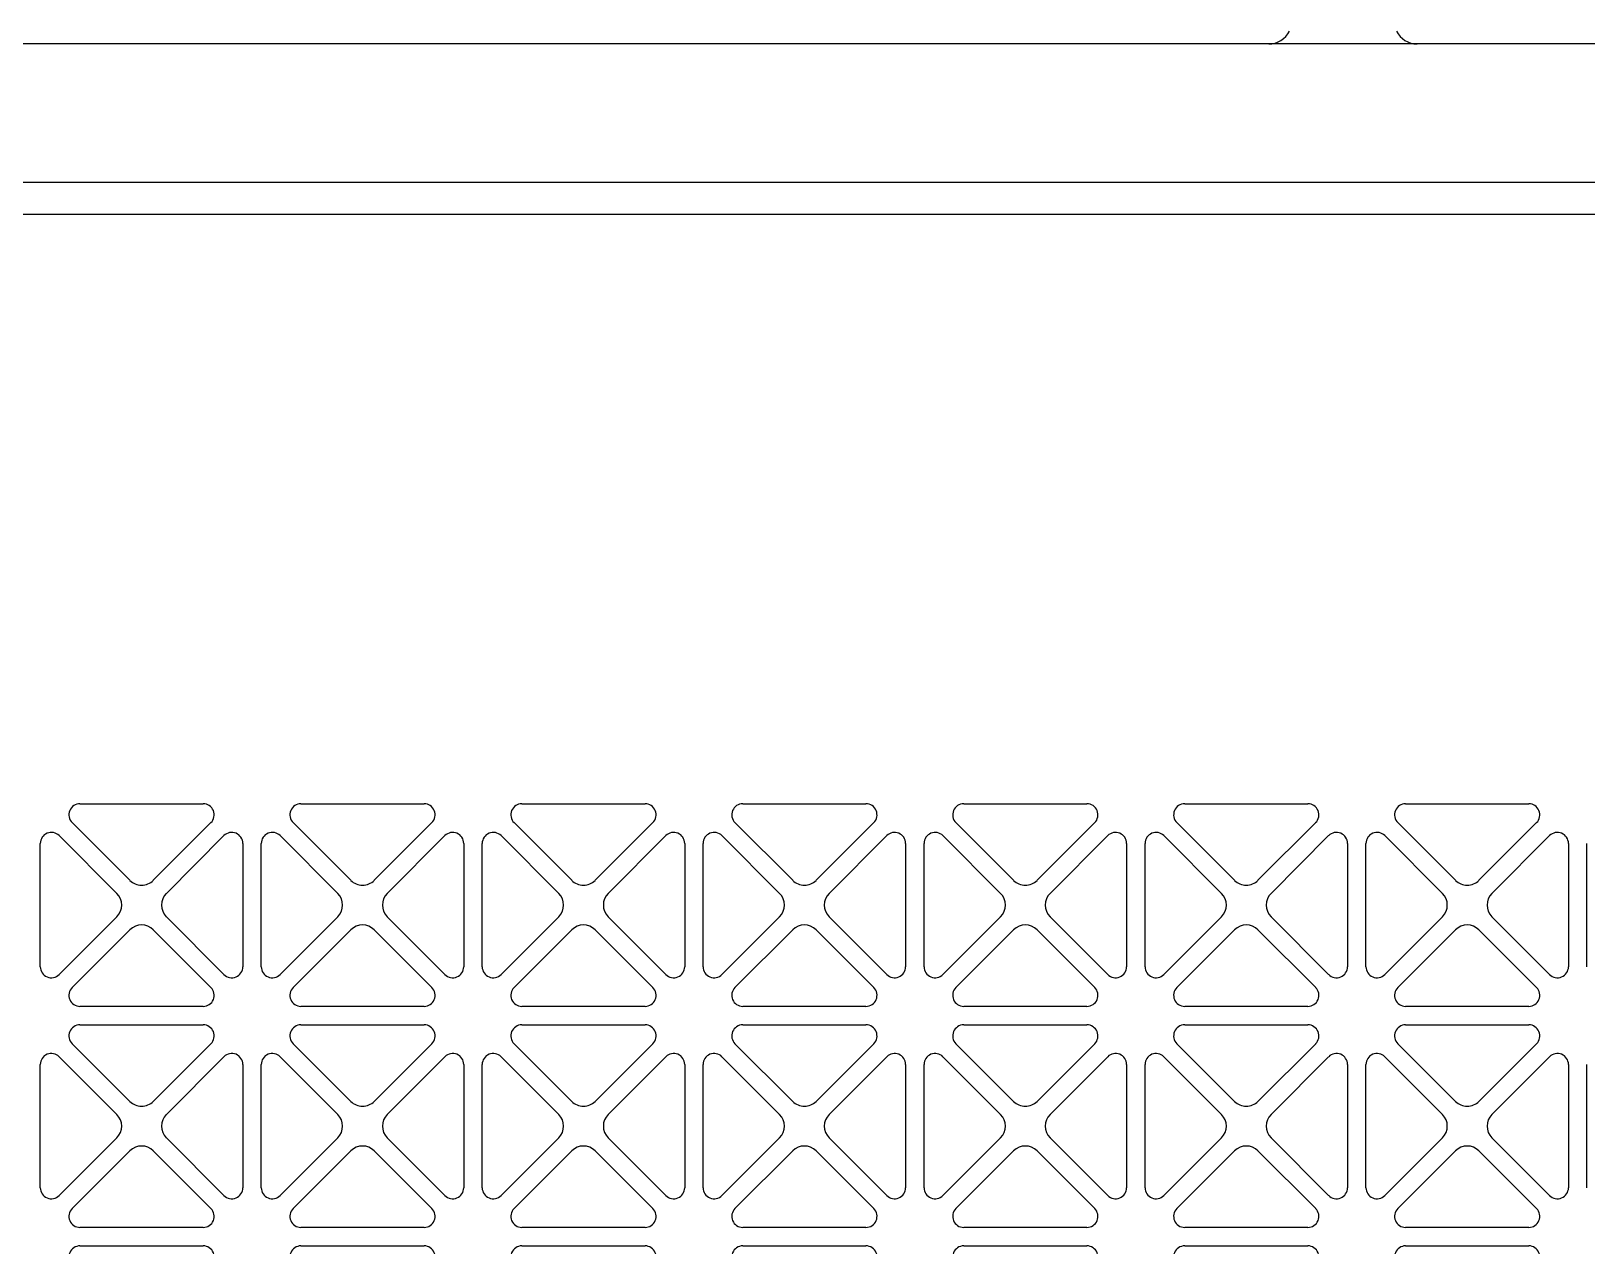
# Model space of a CAD drawing. Header units: millimetres. Extents: x 0 to 87554, y -20854 to 20404.
# Drawn here: x 50099.5 to 50268.5, y 17346.9 to 17478.8 of the extents above; entities that cross this region are included whole.
import ezdxf

# ---------------------------------------------------------------- set-up
doc = ezdxf.new("R2010")
doc.units = ezdxf.units.MM
doc.layers.get('0').update_dxf_attribs({"lineweight": 15})
for name, color, linetype in [('4215-12649_2_1_0', 7, 'Continuous'), ('4215-12661_1_0', 7, 'Continuous'), ('WANGKONG_0', 7, 'Continuous')]:
    doc.layers.add(name, color=color, linetype=linetype)

# ---------------------------------------------------------------- blocks, each defined once
blk = doc.blocks.new('e4tggg')
at = {"layer": '4215-12649_2_1_0', "color": 87, "linetype": 'Continuous'}
for p, q in [((1310.31, 319.3), (579.31, 319.3)), ((579.31, 304.3), (1310.31, 304.3))]:
    blk.add_line(p, q, dxfattribs=at)
for centre, start, end in [((1086.75, 321.8), 270, 333.6122), ((1102.87, 321.8), 206.3878, 270)]:
    blk.add_arc(centre, 2.5, start, end, dxfattribs=at)
at = {"layer": '4215-12661_1_0', "color": 87, "linetype": 'Continuous'}
blk.add_line((587.31, 300.8), (1301.31, 300.8), dxfattribs=at)
at = {"layer": 'WANGKONG_0', "color": 87, "linetype": 'Continuous'}
for p, q in [((957.62, 236.8), (971, 236.8)), ((981.62, 236.8), (995, 236.8)), ((1005.62, 236.8), (1019, 236.8)), ((1029.62, 236.8), (1043, 236.8)), ((1053.62, 236.8), (1067, 236.8)), ((1077.62, 236.8), (1091, 236.8)), ((1101.62, 236.8), (1115, 236.8)), ((955.36, 233.34), (961.62, 227.07)), ((963.04, 228.49), (956.77, 234.75)), ((971.85, 234.75), (965.58, 228.49)), ((967, 227.07), (973.26, 233.34)), ((979.36, 233.34), (985.62, 227.07)), ((987.04, 228.49), (980.77, 234.75)), ((995.85, 234.75), (989.58, 228.49)), ((991, 227.07), (997.26, 233.34)), ((1003.36, 233.34), (1009.62, 227.07)), ((1011.04, 228.49), (1004.77, 234.75)), ((1019.85, 234.75), (1013.58, 228.49)), ((1015, 227.07), (1021.26, 233.34)), ((1027.36, 233.34), (1033.62, 227.07)), ((1035.04, 228.49), (1028.77, 234.75)), ((1043.85, 234.75), (1037.58, 228.49)), ((1039, 227.07), (1045.26, 233.34)), ((1051.36, 233.34), (1057.62, 227.07)), ((1059.04, 228.49), (1052.77, 234.75)), ((1067.85, 234.75), (1061.58, 228.49)), ((1063, 227.07), (1069.26, 233.34)), ((1075.36, 233.34), (1081.62, 227.07)), ((1083.04, 228.49), (1076.77, 234.75)), ((1091.85, 234.75), (1085.58, 228.49)), ((1087, 227.07), (1093.26, 233.34)), ((1099.36, 233.34), (1105.62, 227.07)), ((1107.04, 228.49), (1100.77, 234.75)), ((1115.85, 234.75), (1109.58, 228.49)), ((1111, 227.07), (1117.26, 233.34)), ((953.31, 219.11), (953.31, 232.49)), ((975.31, 232.49), (975.31, 219.11)), ((977.31, 219.11), (977.31, 232.49)), ((999.31, 232.49), (999.31, 219.11)), ((1001.31, 219.11), (1001.31, 232.49)), ((1023.31, 232.49), (1023.31, 219.11)), ((1025.31, 219.11), (1025.31, 232.49)), ((1047.31, 232.49), (1047.31, 219.11)), ((1049.31, 219.11), (1049.31, 232.49)), ((1071.31, 232.49), (1071.31, 219.11)), ((1073.31, 219.11), (1073.31, 232.49)), ((1095.31, 232.49), (1095.31, 219.11)), ((1097.31, 219.11), (1097.31, 232.49)), ((1119.31, 232.49), (1119.31, 219.11)), ((1121.31, 219.11), (1121.31, 232.49)), ((961.62, 224.53), (955.36, 218.26)), ((956.77, 216.85), (963.04, 223.11)), ((965.58, 223.11), (971.85, 216.85)), ((973.26, 218.26), (967, 224.53)), ((985.62, 224.53), (979.36, 218.26)), ((980.77, 216.85), (987.04, 223.11)), ((989.58, 223.11), (995.85, 216.85)), ((997.26, 218.26), (991, 224.53)), ((1009.62, 224.53), (1003.36, 218.26)), ((1004.77, 216.85), (1011.04, 223.11)), ((1013.58, 223.11), (1019.85, 216.85)), ((1021.26, 218.26), (1015, 224.53)), ((1033.62, 224.53), (1027.36, 218.26)), ((1028.77, 216.85), (1035.04, 223.11)), ((1037.58, 223.11), (1043.85, 216.85)), ((1045.26, 218.26), (1039, 224.53)), ((1057.62, 224.53), (1051.36, 218.26)), ((1052.77, 216.85), (1059.04, 223.11)), ((1061.58, 223.11), (1067.85, 216.85)), ((1069.26, 218.26), (1063, 224.53)), ((1081.62, 224.53), (1075.36, 218.26)), ((1076.77, 216.85), (1083.04, 223.11)), ((1085.58, 223.11), (1091.85, 216.85)), ((1093.26, 218.26), (1087, 224.53)), ((1105.62, 224.53), (1099.36, 218.26)), ((1100.77, 216.85), (1107.04, 223.11)), ((1109.58, 223.11), (1115.85, 216.85)), ((1117.26, 218.26), (1111, 224.53)), ((971, 214.8), (957.62, 214.8)), ((995, 214.8), (981.62, 214.8)), ((1019, 214.8), (1005.62, 214.8)), ((1043, 214.8), (1029.62, 214.8)), ((1067, 214.8), (1053.62, 214.8)), ((1091, 214.8), (1077.62, 214.8)), ((1115, 214.8), (1101.62, 214.8)), ((957.62, 212.8), (971, 212.8)), ((981.62, 212.8), (995, 212.8)), ((1005.62, 212.8), (1019, 212.8)), ((1029.62, 212.8), (1043, 212.8)), ((1053.62, 212.8), (1067, 212.8)), ((1077.62, 212.8), (1091, 212.8)), ((1101.62, 212.8), (1115, 212.8)), ((963.04, 204.49), (956.77, 210.75)), ((971.85, 210.75), (965.58, 204.49)), ((987.04, 204.49), (980.77, 210.75)), ((995.85, 210.75), (989.58, 204.49)), ((1011.04, 204.49), (1004.77, 210.75)), ((1019.85, 210.75), (1013.58, 204.49)), ((1035.04, 204.49), (1028.77, 210.75)), ((1043.85, 210.75), (1037.58, 204.49)), ((1059.04, 204.49), (1052.77, 210.75)), ((1067.85, 210.75), (1061.58, 204.49)), ((1083.04, 204.49), (1076.77, 210.75)), ((1091.85, 210.75), (1085.58, 204.49)), ((1107.04, 204.49), (1100.77, 210.75)), ((1115.85, 210.75), (1109.58, 204.49)), ((953.31, 195.11), (953.31, 208.49)), ((955.36, 209.34), (961.62, 203.07)), ((967, 203.07), (973.26, 209.34)), ((975.31, 208.49), (975.31, 195.11)), ((977.31, 195.11), (977.31, 208.49)), ((979.36, 209.34), (985.62, 203.07)), ((991, 203.07), (997.26, 209.34)), ((999.31, 208.49), (999.31, 195.11)), ((1001.31, 195.11), (1001.31, 208.49)), ((1003.36, 209.34), (1009.62, 203.07)), ((1015, 203.07), (1021.26, 209.34)), ((1023.31, 208.49), (1023.31, 195.11)), ((1025.31, 195.11), (1025.31, 208.49)), ((1027.36, 209.34), (1033.62, 203.07)), ((1039, 203.07), (1045.26, 209.34)), ((1047.31, 208.49), (1047.31, 195.11)), ((1049.31, 195.11), (1049.31, 208.49)), ((1051.36, 209.34), (1057.62, 203.07)), ((1063, 203.07), (1069.26, 209.34)), ((1071.31, 208.49), (1071.31, 195.11)), ((1073.31, 195.11), (1073.31, 208.49)), ((1075.36, 209.34), (1081.62, 203.07)), ((1087, 203.07), (1093.26, 209.34)), ((1095.31, 208.49), (1095.31, 195.11)), ((1097.31, 195.11), (1097.31, 208.49)), ((1099.36, 209.34), (1105.62, 203.07)), ((1111, 203.07), (1117.26, 209.34)), ((1119.31, 208.49), (1119.31, 195.11)), ((1121.31, 195.11), (1121.31, 208.49)), ((961.62, 200.53), (955.36, 194.26)), ((973.26, 194.26), (967, 200.53)), ((985.62, 200.53), (979.36, 194.26)), ((997.26, 194.26), (991, 200.53)), ((1009.62, 200.53), (1003.36, 194.26)), ((1021.26, 194.26), (1015, 200.53)), ((1033.62, 200.53), (1027.36, 194.26)), ((1045.26, 194.26), (1039, 200.53)), ((1057.62, 200.53), (1051.36, 194.26)), ((1069.26, 194.26), (1063, 200.53)), ((1081.62, 200.53), (1075.36, 194.26)), ((1093.26, 194.26), (1087, 200.53)), ((1105.62, 200.53), (1099.36, 194.26)), ((1117.26, 194.26), (1111, 200.53)), ((956.77, 192.85), (963.04, 199.11)), ((965.58, 199.11), (971.85, 192.85)), ((980.77, 192.85), (987.04, 199.11)), ((989.58, 199.11), (995.85, 192.85)), ((1004.77, 192.85), (1011.04, 199.11)), ((1013.58, 199.11), (1019.85, 192.85)), ((1028.77, 192.85), (1035.04, 199.11)), ((1037.58, 199.11), (1043.85, 192.85)), ((1052.77, 192.85), (1059.04, 199.11)), ((1061.58, 199.11), (1067.85, 192.85)), ((1076.77, 192.85), (1083.04, 199.11)), ((1085.58, 199.11), (1091.85, 192.85)), ((1100.77, 192.85), (1107.04, 199.11)), ((1109.58, 199.11), (1115.85, 192.85)), ((971, 190.8), (957.62, 190.8)), ((995, 190.8), (981.62, 190.8)), ((1019, 190.8), (1005.62, 190.8)), ((1043, 190.8), (1029.62, 190.8)), ((1067, 190.8), (1053.62, 190.8)), ((1091, 190.8), (1077.62, 190.8)), ((1115, 190.8), (1101.62, 190.8)), ((957.62, 188.8), (971, 188.8)), ((981.62, 188.8), (995, 188.8)), ((1005.62, 188.8), (1019, 188.8)), ((1029.62, 188.8), (1043, 188.8)), ((1053.62, 188.8), (1067, 188.8)), ((1077.62, 188.8), (1091, 188.8)), ((1101.62, 188.8), (1115, 188.8))]:
    blk.add_line(p, q, dxfattribs=at)
for centre, radius, start, end in [((957.62, 235.6), 1.2, 90, 225), ((971, 235.6), 1.2, 315, 90), ((981.62, 235.6), 1.2, 90, 225), ((995, 235.6), 1.2, 315, 90), ((1005.62, 235.6), 1.2, 90, 225), ((1019, 235.6), 1.2, 315, 90), ((1029.62, 235.6), 1.2, 90, 225), ((1043, 235.6), 1.2, 315, 90), ((1053.62, 235.6), 1.2, 90, 225), ((1067, 235.6), 1.2, 315, 90), ((1077.62, 235.6), 1.2, 90, 225), ((1091, 235.6), 1.2, 315, 90), ((1101.62, 235.6), 1.2, 90, 225), ((1115, 235.6), 1.2, 315, 90), ((954.51, 232.49), 1.2, 45, 180), ((974.11, 232.49), 1.2, 0, 135), ((978.51, 232.49), 1.2, 45, 180), ((998.11, 232.49), 1.2, 0, 135), ((1002.51, 232.49), 1.2, 45, 180), ((1022.11, 232.49), 1.2, 0, 135), ((1026.51, 232.49), 1.2, 45, 180), ((1046.11, 232.49), 1.2, 0, 135), ((1050.51, 232.49), 1.2, 45, 180), ((1070.11, 232.49), 1.2, 0, 135), ((1074.51, 232.49), 1.2, 45, 180), ((1094.11, 232.49), 1.2, 0, 135), ((1098.51, 232.49), 1.2, 45, 180), ((1118.11, 232.49), 1.2, 0, 135), ((964.31, 229.76), 1.8, 225, 315), ((988.31, 229.76), 1.8, 225, 315), ((1012.31, 229.76), 1.8, 225, 315), ((1036.31, 229.76), 1.8, 225, 315), ((1060.31, 229.76), 1.8, 225, 315), ((1084.31, 229.76), 1.8, 225, 315), ((1108.31, 229.76), 1.8, 225, 315), ((960.35, 225.8), 1.8, 315, 45), ((968.27, 225.8), 1.8, 135, 225), ((984.35, 225.8), 1.8, 315, 45), ((992.27, 225.8), 1.8, 135, 225), ((1008.35, 225.8), 1.8, 315, 45), ((1016.27, 225.8), 1.8, 135, 225), ((1032.35, 225.8), 1.8, 315, 45), ((1040.27, 225.8), 1.8, 135, 225), ((1056.35, 225.8), 1.8, 315, 45), ((1064.27, 225.8), 1.8, 135, 225), ((1080.35, 225.8), 1.8, 315, 45), ((1088.27, 225.8), 1.8, 135, 225), ((1104.35, 225.8), 1.8, 315, 45), ((1112.27, 225.8), 1.8, 135, 225), ((964.31, 221.84), 1.8, 45, 135), ((988.31, 221.84), 1.8, 45, 135), ((1012.31, 221.84), 1.8, 45, 135), ((1036.31, 221.84), 1.8, 45, 135), ((1060.31, 221.84), 1.8, 45, 135), ((1084.31, 221.84), 1.8, 45, 135), ((1108.31, 221.84), 1.8, 45, 135), ((954.51, 219.11), 1.2, 180, 315), ((974.11, 219.11), 1.2, 225, 0), ((978.51, 219.11), 1.2, 180, 315), ((998.11, 219.11), 1.2, 225, 0), ((1002.51, 219.11), 1.2, 180, 315), ((1022.11, 219.11), 1.2, 225, 0), ((1026.51, 219.11), 1.2, 180, 315), ((1046.11, 219.11), 1.2, 225, 0), ((1050.51, 219.11), 1.2, 180, 315), ((1070.11, 219.11), 1.2, 225, 0), ((1074.51, 219.11), 1.2, 180, 315), ((1094.11, 219.11), 1.2, 225, 0), ((1098.51, 219.11), 1.2, 180, 315), ((1118.11, 219.11), 1.2, 225, 0), ((957.62, 216), 1.2, 135, 270), ((971, 216), 1.2, 270, 45), ((981.62, 216), 1.2, 135, 270), ((995, 216), 1.2, 270, 45), ((1005.62, 216), 1.2, 135, 270), ((1019, 216), 1.2, 270, 45), ((1029.62, 216), 1.2, 135, 270), ((1043, 216), 1.2, 270, 45), ((1053.62, 216), 1.2, 135, 270), ((1067, 216), 1.2, 270, 45), ((1077.62, 216), 1.2, 135, 270), ((1091, 216), 1.2, 270, 45), ((1101.62, 216), 1.2, 135, 270), ((1115, 216), 1.2, 270, 45), ((957.62, 211.6), 1.2, 90, 225), ((971, 211.6), 1.2, 315, 90), ((981.62, 211.6), 1.2, 90, 225), ((995, 211.6), 1.2, 315, 90), ((1005.62, 211.6), 1.2, 90, 225), ((1019, 211.6), 1.2, 315, 90), ((1029.62, 211.6), 1.2, 90, 225), ((1043, 211.6), 1.2, 315, 90), ((1053.62, 211.6), 1.2, 90, 225), ((1067, 211.6), 1.2, 315, 90), ((1077.62, 211.6), 1.2, 90, 225), ((1091, 211.6), 1.2, 315, 90), ((1101.62, 211.6), 1.2, 90, 225), ((1115, 211.6), 1.2, 315, 90), ((954.51, 208.49), 1.2, 45, 180), ((974.11, 208.49), 1.2, 0, 135), ((978.51, 208.49), 1.2, 45, 180), ((998.11, 208.49), 1.2, 0, 135), ((1002.51, 208.49), 1.2, 45, 180), ((1022.11, 208.49), 1.2, 0, 135), ((1026.51, 208.49), 1.2, 45, 180), ((1046.11, 208.49), 1.2, 0, 135), ((1050.51, 208.49), 1.2, 45, 180), ((1070.11, 208.49), 1.2, 0, 135), ((1074.51, 208.49), 1.2, 45, 180), ((1094.11, 208.49), 1.2, 0, 135), ((1098.51, 208.49), 1.2, 45, 180), ((1118.11, 208.49), 1.2, 0, 135), ((960.35, 201.8), 1.8, 315, 45), ((964.31, 205.76), 1.8, 225, 315), ((968.27, 201.8), 1.8, 135, 225), ((984.35, 201.8), 1.8, 315, 45), ((988.31, 205.76), 1.8, 225, 315), ((992.27, 201.8), 1.8, 135, 225), ((1008.35, 201.8), 1.8, 315, 45), ((1012.31, 205.76), 1.8, 225, 315), ((1016.27, 201.8), 1.8, 135, 225), ((1032.35, 201.8), 1.8, 315, 45), ((1036.31, 205.76), 1.8, 225, 315), ((1040.27, 201.8), 1.8, 135, 225), ((1056.35, 201.8), 1.8, 315, 45), ((1060.31, 205.76), 1.8, 225, 315), ((1064.27, 201.8), 1.8, 135, 225), ((1080.35, 201.8), 1.8, 315, 45), ((1084.31, 205.76), 1.8, 225, 315), ((1088.27, 201.8), 1.8, 135, 225), ((1104.35, 201.8), 1.8, 315, 45), ((1108.31, 205.76), 1.8, 225, 315), ((1112.27, 201.8), 1.8, 135, 225), ((964.31, 197.84), 1.8, 45, 135), ((988.31, 197.84), 1.8, 45, 135), ((1012.31, 197.84), 1.8, 45, 135), ((1036.31, 197.84), 1.8, 45, 135), ((1060.31, 197.84), 1.8, 45, 135), ((1084.31, 197.84), 1.8, 45, 135), ((1108.31, 197.84), 1.8, 45, 135), ((954.51, 195.11), 1.2, 180, 315), ((974.11, 195.11), 1.2, 225, 0), ((978.51, 195.11), 1.2, 180, 315), ((998.11, 195.11), 1.2, 225, 0), ((1002.51, 195.11), 1.2, 180, 315), ((1022.11, 195.11), 1.2, 225, 0), ((1026.51, 195.11), 1.2, 180, 315), ((1046.11, 195.11), 1.2, 225, 0), ((1050.51, 195.11), 1.2, 180, 315), ((1070.11, 195.11), 1.2, 225, 0), ((1074.51, 195.11), 1.2, 180, 315), ((1094.11, 195.11), 1.2, 225, 0), ((1098.51, 195.11), 1.2, 180, 315), ((1118.11, 195.11), 1.2, 225, 0), ((957.62, 192), 1.2, 135, 270), ((971, 192), 1.2, 270, 45), ((981.62, 192), 1.2, 135, 270), ((995, 192), 1.2, 270, 45), ((1005.62, 192), 1.2, 135, 270), ((1019, 192), 1.2, 270, 45), ((1029.62, 192), 1.2, 135, 270), ((1043, 192), 1.2, 270, 45), ((1053.62, 192), 1.2, 135, 270), ((1067, 192), 1.2, 270, 45), ((1077.62, 192), 1.2, 135, 270), ((1091, 192), 1.2, 270, 45), ((1101.62, 192), 1.2, 135, 270), ((1115, 192), 1.2, 270, 45), ((957.62, 187.6), 1.2, 90, 225), ((971, 187.6), 1.2, 315, 90), ((981.62, 187.6), 1.2, 90, 225), ((995, 187.6), 1.2, 315, 90), ((1005.62, 187.6), 1.2, 90, 225), ((1019, 187.6), 1.2, 315, 90), ((1029.62, 187.6), 1.2, 90, 225), ((1043, 187.6), 1.2, 315, 90), ((1053.62, 187.6), 1.2, 90, 225), ((1067, 187.6), 1.2, 315, 90), ((1077.62, 187.6), 1.2, 90, 225), ((1091, 187.6), 1.2, 315, 90), ((1101.62, 187.6), 1.2, 90, 225), ((1115, 187.6), 1.2, 315, 90)]:
    blk.add_arc(centre, radius, start, end, dxfattribs=at)

msp = doc.modelspace()

# ---------------------------------------------------------------- block references
at = {"lineweight": -3}
msp.add_blockref('e4tggg', (49147.147, 17158.127, 19235.731), dxfattribs=at)

doc.saveas('drawing.dxf')
